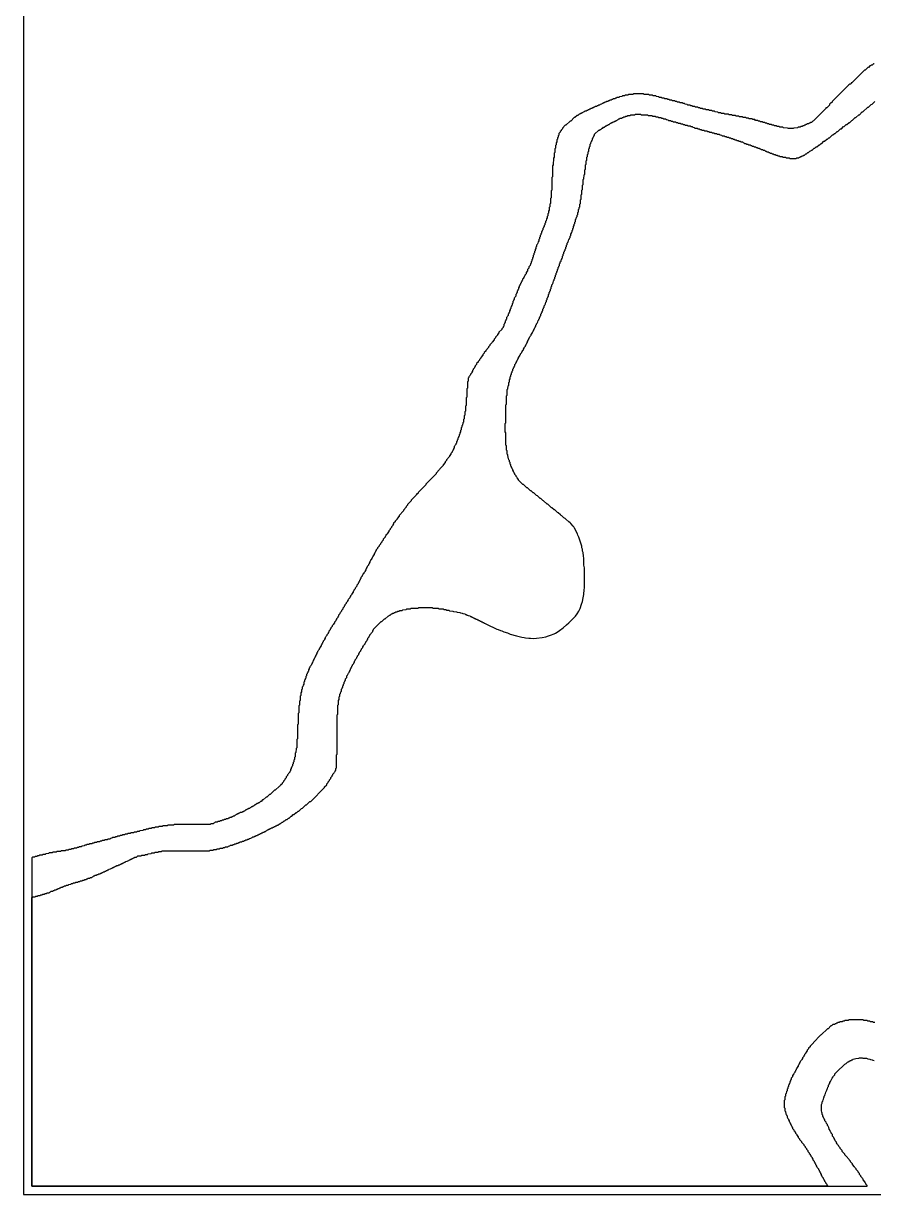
# Model space of a CAD drawing. Header units: millimetres. Extents: x 0 to 6416, y -3898 to 1268.
# Drawn here: x 3898 to 4507, y -2598 to -1758 of the extents above; entities that cross this region are included whole.
import ezdxf

# ---------------------------------------------------------------- set-up
doc = ezdxf.new("R2010")
doc.units = ezdxf.units.MM
for name, color, linetype in [('CUT_OUTER', 1, 'Continuous'), ('ENGRAVE_NEXT', 3, 'Continuous'), ('SHEET_EDGE', 7, 'Continuous')]:
    doc.layers.add(name, color=color, linetype=linetype)

msp = doc.modelspace()

# ---------------------------------------------------------------- linework, layer by layer
at = {"layer": 'CUT_OUTER'}
msp.add_lwpolyline([(4507.6, -1787.37), (4507.1, -1787.38), (4506.1, -1788.37), (4505.6, -1788.38), (4505.1, -1788.87), (4504.6, -1788.88), (4503.6, -1789.87), (4503.1, -1789.88), (4501.1, -1791.87), (4500.58, -1791.9), (4491.6, -1800.87), (4491.08, -1800.9), (4491.06, -1801.4), (4490.6, -1801.86), (4490.1, -1801.88), (4489.57, -1802.4), (4477.6, -1814.37), (4477.55, -1814.9), (4477.1, -1815.35), (4476.6, -1815.37), (4475.6, -1816.37), (4475.56, -1816.9), (4474.56, -1817.9), (4473.6, -1818.86), (4473.08, -1818.9), (4473.06, -1819.4), (4464.1, -1828.34), (4463.6, -1828.36), (4462.6, -1829.34), (4462.1, -1829.36), (4461.6, -1829.84), (4461.1, -1829.86), (4460.6, -1830.34), (4459.6, -1830.37), (4459.1, -1830.85), (4458.6, -1830.87), (4458.1, -1831.34), (4457.6, -1831.36), (4457.1, -1831.84), (4456.53, -1831.9), (4456.1, -1832.33), (4455.1, -1832.36), (4454.6, -1832.83), (4453.1, -1832.87), (4452.6, -1833.33), (4450.1, -1833.37), (4449.6, -1833.83), (4446.1, -1833.84), (4445.6, -1833.37), (4442.6, -1833.34), (4442.1, -1832.87), (4440.1, -1832.85), (4439.6, -1832.37), (4438.1, -1832.35), (4437.6, -1831.88), (4436.1, -1831.85), (4435.6, -1831.38), (4434.6, -1831.36), (4434.1, -1830.88), (4432.6, -1830.86), (4432.1, -1830.38), (4431.1, -1830.36), (4430.6, -1829.88), (4429.6, -1829.86), (4429.1, -1829.38), (4428.1, -1829.36), (4427.6, -1828.88), (4426.1, -1828.86), (4425.6, -1828.38), (4424.6, -1828.37), (4424.1, -1827.88), (4422.6, -1827.87), (4422.1, -1827.38), (4420.6, -1827.37), (4420.1, -1826.88), (4418.1, -1826.87), (4417.6, -1826.38), (4416.1, -1826.37), (4415.6, -1825.88), (4413.6, -1825.87), (4413.1, -1825.38), (4411.1, -1825.37), (4410.6, -1824.88), (4408.6, -1824.87), (4408.1, -1824.39), (4406.1, -1824.37), (4405.6, -1823.89), (4403.6, -1823.87), (4403.1, -1823.39), (4400.6, -1823.37), (4400.1, -1822.89), (4398.1, -1822.87), (4397.6, -1822.39), (4396.1, -1822.37), (4395.6, -1821.89), (4393.6, -1821.87), (4393.1, -1821.39), (4391.6, -1821.37), (4391.1, -1820.89), (4389.6, -1820.87), (4389.1, -1820.39), (4387.1, -1820.37), (4386.6, -1819.89), (4385.1, -1819.87), (4384.6, -1819.39), (4383.1, -1819.37), (4382.6, -1818.89), (4381.6, -1818.88), (4381.1, -1818.39), (4379.6, -1818.37), (4379.1, -1817.89), (4377.6, -1817.87), (4377.1, -1817.39), (4376.1, -1817.38), (4375.6, -1816.89), (4374.1, -1816.87), (4373.6, -1816.39), (4372.1, -1816.37), (4371.6, -1815.89), (4370.6, -1815.88), (4370.1, -1815.39), (4368.6, -1815.37), (4368.1, -1814.89), (4366.6, -1814.87), (4366.1, -1814.39), (4365.1, -1814.38), (4364.6, -1813.89), (4363.1, -1813.88), (4362.6, -1813.39), (4361.1, -1813.37), (4360.6, -1812.89), (4359.6, -1812.88), (4359.1, -1812.39), (4357.6, -1812.38), (4357.1, -1811.89), (4355.6, -1811.88), (4355.1, -1811.39), (4353.6, -1811.38), (4353.1, -1810.89), (4351.6, -1810.88), (4351.1, -1810.39), (4349.1, -1810.38), (4348.6, -1809.89), (4346.6, -1809.88), (4346.1, -1809.39), (4342.6, -1809.38), (4342.1, -1808.89), (4337.1, -1808.89), (4335.1, -1808.89), (4334.6, -1809.38), (4331.6, -1809.39), (4331.1, -1809.88), (4329.1, -1809.89), (4328.6, -1810.38), (4327.1, -1810.39), (4326.6, -1810.88), (4325.1, -1810.89), (4324.6, -1811.38), (4323.1, -1811.39), (4322.6, -1811.88), (4322.08, -1811.9), (4321.6, -1812.38), (4320.6, -1812.39), (4320.1, -1812.88), (4319.58, -1812.9), (4319.1, -1813.37), (4318.1, -1813.39), (4317.6, -1813.88), (4317.08, -1813.9), (4316.6, -1814.37), (4315.6, -1814.39), (4315.1, -1814.88), (4314.6, -1814.89), (4314.1, -1815.38), (4313.6, -1815.38), (4313.1, -1815.88), (4312.57, -1815.9), (4312.1, -1816.37), (4311.1, -1816.39), (4310.6, -1816.88), (4310.1, -1816.88), (4309.6, -1817.38), (4309.07, -1817.4), (4308.6, -1817.87), (4307.6, -1817.89), (4307.1, -1818.38), (4306.6, -1818.38), (4306.1, -1818.88), (4305.6, -1818.88), (4305.1, -1819.38), (4304.6, -1819.38), (4304.1, -1819.88), (4303.6, -1819.88), (4303.1, -1820.37), (4302.6, -1820.38), (4302.1, -1820.87), (4301.57, -1820.9), (4301.1, -1821.37), (4300.1, -1821.39), (4299.6, -1821.88), (4299.08, -1821.9), (4298.6, -1822.38), (4298.1, -1822.39), (4297.6, -1822.88), (4297.1, -1822.89), (4296.6, -1823.38), (4296.1, -1823.39), (4295.1, -1824.38), (4294.58, -1824.4), (4293.1, -1825.87), (4292.58, -1825.9), (4290.1, -1828.37), (4289.58, -1828.4), (4286.6, -1831.37), (4286.08, -1831.4), (4284.1, -1833.38), (4284.08, -1833.9), (4283.09, -1834.9), (4283.08, -1835.4), (4282.59, -1835.9), (4282.57, -1836.4), (4281.59, -1837.4), (4281.58, -1838.4), (4281.09, -1838.9), (4281.07, -1839.9), (4280.59, -1840.4), (4280.57, -1841.4), (4280.09, -1841.9), (4280.07, -1843.4), (4279.59, -1843.9), (4279.57, -1845.4), (4279.09, -1845.9), (4279.07, -1847.9), (4278.58, -1848.4), (4278.57, -1850.9), (4278.08, -1851.4), (4278.06, -1854.4), (4277.58, -1854.9), (4277.56, -1859.9), (4277.08, -1860.4), (4277.06, -1868.4), (4276.58, -1868.9), (4276.55, -1877.9), (4276.08, -1878.4), (4276.05, -1883.4), (4275.58, -1883.9), (4275.55, -1887.4), (4275.08, -1887.9), (4275.05, -1889.9), (4274.58, -1890.4), (4274.55, -1892.4), (4274.08, -1892.9), (4274.05, -1894.4), (4273.58, -1894.9), (4273.55, -1896.4), (4273.07, -1896.9), (4273.05, -1897.9), (4272.58, -1898.4), (4272.55, -1899.9), (4272.07, -1900.4), (4272.05, -1901.4), (4271.57, -1901.9), (4271.55, -1902.9), (4271.1, -1903.35), (4271.06, -1903.9), (4270.57, -1904.4), (4270.56, -1904.9), (4270.08, -1905.4), (4270.06, -1906.4), (4269.6, -1906.85), (4269.56, -1907.4), (4269.08, -1907.9), (4269.06, -1908.9), (4268.6, -1909.36), (4268.56, -1909.9), (4268.08, -1910.4), (4268.06, -1911.4), (4267.58, -1911.9), (4267.56, -1912.9), (4267.08, -1913.4), (4267.06, -1914.4), (4266.58, -1914.9), (4266.56, -1915.9), (4266.1, -1916.36), (4266.06, -1916.9), (4265.58, -1917.4), (4265.56, -1918.4), (4265.08, -1918.9), (4265.06, -1919.9), (4264.58, -1920.4), (4264.56, -1921.4), (4264.08, -1921.9), (4264.06, -1922.9), (4263.58, -1923.4), (4263.56, -1924.4), (4263.08, -1924.9), (4263.06, -1925.9), (4262.58, -1926.4), (4262.56, -1927.4), (4262.08, -1927.9), (4262.06, -1928.9), (4261.58, -1929.4), (4261.56, -1930.4), (4261.08, -1930.9), (4261.05, -1931.9), (4260.08, -1932.9), (4260.06, -1933.9), (4259.08, -1934.9), (4259.06, -1935.9), (4258.08, -1936.9), (4258.06, -1937.9), (4257.08, -1938.9), (4257.07, -1939.4), (4256.58, -1939.9), (4256.57, -1940.4), (4256.08, -1940.9), (4256.07, -1941.4), (4255.58, -1941.9), (4255.57, -1942.4), (4255.08, -1942.9), (4255.07, -1943.4), (4254.58, -1943.9), (4254.57, -1944.4), (4254.08, -1944.9), (4254.07, -1945.4), (4253.58, -1945.9), (4253.57, -1946.4), (4253.08, -1946.9), (4253.07, -1947.4), (4252.58, -1947.9), (4252.57, -1948.9), (4252.1, -1949.37), (4252.07, -1949.9), (4251.58, -1950.4), (4251.57, -1951.4), (4251.1, -1951.87), (4251.07, -1952.4), (4250.58, -1952.9), (4250.57, -1953.9), (4250.1, -1954.37), (4250.07, -1954.9), (4249.58, -1955.4), (4249.57, -1956.4), (4249.1, -1956.87), (4249.07, -1957.4), (4248.58, -1957.9), (4248.57, -1958.9), (4248.08, -1959.4), (4248.07, -1960.4), (4247.6, -1960.87), (4247.57, -1961.4), (4247.08, -1961.9), (4247.07, -1962.9), (4246.6, -1963.37), (4246.57, -1963.9), (4246.08, -1964.4), (4246.07, -1965.4), (4245.6, -1965.87), (4245.57, -1966.4), (4245.08, -1966.9), (4245.07, -1967.9), (4244.6, -1968.37), (4244.57, -1968.9), (4244.08, -1969.4), (4244.07, -1970.4), (4243.6, -1970.87), (4243.57, -1971.4), (4243.08, -1971.9), (4243.07, -1972.9), (4242.6, -1973.36), (4242.57, -1973.9), (4242.08, -1974.4), (4242.06, -1975.4), (4241.58, -1975.9), (4241.56, -1976.4), (4240.58, -1977.4), (4240.56, -1977.9), (4238.6, -1979.87), (4238.57, -1980.4), (4237.58, -1981.4), (4237.57, -1981.9), (4236.08, -1983.4), (4236.07, -1983.9), (4235.08, -1984.9), (4235.07, -1985.4), (4233.6, -1986.87), (4233.57, -1987.4), (4232.08, -1988.9), (4232.07, -1989.4), (4231.08, -1990.4), (4231.07, -1990.9), (4229.08, -1992.9), (4229.07, -1993.4), (4228.08, -1994.4), (4228.07, -1994.9), (4227.08, -1995.9), (4227.07, -1996.4), (4225.58, -1997.9), (4225.57, -1998.4), (4224.6, -1999.37), (4224.57, -1999.9), (4223.58, -2000.9), (4223.57, -2001.4), (4222.58, -2002.4), (4222.57, -2002.9), (4221.58, -2003.9), (4221.57, -2004.4), (4221.08, -2004.9), (4221.07, -2005.4), (4220.08, -2006.4), (4220.07, -2006.9), (4219.58, -2007.4), (4219.57, -2007.9), (4219.08, -2008.4), (4219.07, -2008.9), (4218.08, -2009.9), (4218.07, -2010.4), (4217.58, -2010.9), (4217.57, -2011.4), (4217.08, -2011.9), (4217.08, -2012.4), (4216.59, -2012.9), (4216.57, -2014.9), (4216.09, -2015.4), (4216.06, -2019.9), (4215.58, -2020.4), (4215.56, -2026.4), (4215.08, -2026.9), (4215.05, -2032.4), (4214.58, -2032.9), (4214.55, -2036.4), (4214.08, -2036.9), (4214.05, -2039.4), (4213.57, -2039.9), (4213.55, -2041.9), (4213.07, -2042.4), (4213.04, -2044.4), (4212.57, -2044.9), (4212.54, -2046.4), (4212.07, -2046.9), (4212.05, -2047.9), (4211.57, -2048.4), (4211.54, -2049.9), (4211.07, -2050.4), (4211.04, -2051.4), (4210.57, -2051.9), (4210.54, -2052.9), (4210.07, -2053.4), (4210.04, -2054.4), (4209.6, -2054.84), (4209.55, -2055.4), (4209.07, -2055.9), (4209.04, -2056.9), (4208.6, -2057.34), (4208.55, -2057.9), (4208.07, -2058.4), (4208.04, -2059.4), (4207.6, -2059.84), (4207.54, -2060.4), (4207.07, -2060.9), (4207.05, -2061.4), (4206.57, -2061.9), (4206.54, -2062.9), (4206.1, -2063.33), (4206.04, -2063.9), (4205.56, -2064.4), (4205.54, -2064.9), (4205.06, -2065.4), (4205.03, -2065.9), (4204.1, -2066.85), (4204.04, -2067.4), (4203.06, -2068.4), (4203.04, -2068.9), (4202.07, -2069.9), (4202.04, -2070.4), (4201.07, -2071.4), (4201.04, -2071.9), (4200.06, -2072.9), (4200.04, -2073.4), (4198.57, -2074.9), (4198.54, -2075.4), (4196.1, -2077.86), (4196.04, -2078.4), (4193.6, -2080.86), (4193.54, -2081.4), (4186.1, -2088.86), (4186.05, -2089.4), (4180.6, -2094.86), (4180.54, -2095.4), (4180.1, -2095.84), (4179.6, -2095.87), (4179.1, -2096.37), (4179.05, -2096.9), (4175.6, -2100.37), (4175.56, -2100.9), (4173.1, -2103.37), (4173.06, -2103.9), (4172.08, -2104.9), (4172.06, -2105.4), (4170.1, -2107.37), (4170.06, -2107.9), (4168.58, -2109.4), (4168.56, -2109.9), (4167.08, -2111.4), (4167.06, -2111.9), (4165.58, -2113.4), (4165.56, -2113.9), (4164.08, -2115.4), (4164.06, -2115.9), (4163.08, -2116.9), (4163.07, -2117.4), (4162.58, -2117.9), (4162.56, -2118.4), (4161.6, -2119.37), (4161.56, -2119.9), (4160.58, -2120.9), (4160.56, -2121.4), (4159.58, -2122.4), (4159.56, -2122.9), (4158.58, -2123.9), (4158.56, -2124.4), (4157.58, -2125.4), (4157.57, -2125.9), (4157.08, -2126.4), (4157.06, -2126.9), (4155.58, -2128.4), (4155.56, -2128.9), (4154.58, -2129.9), (4154.57, -2130.4), (4153.58, -2131.4), (4153.57, -2131.9), (4152.58, -2132.9), (4152.57, -2133.4), (4151.58, -2134.4), (4151.57, -2134.9), (4150.58, -2135.9), (4150.57, -2136.4), (4150.08, -2136.9), (4150.07, -2137.4), (4149.58, -2137.9), (4149.57, -2138.4), (4149.08, -2138.9), (4149.07, -2139.4), (4148.08, -2140.4), (4148.07, -2140.9), (4147.58, -2141.4), (4147.57, -2141.9), (4147.08, -2142.4), (4147.07, -2142.9), (4146.58, -2143.4), (4146.57, -2143.9), (4146.08, -2144.4), (4146.07, -2144.9), (4145.58, -2145.4), (4145.57, -2145.9), (4145.08, -2146.4), (4145.06, -2146.9), (4144.08, -2147.9), (4144.07, -2148.4), (4143.58, -2148.9), (4143.57, -2149.4), (4143.08, -2149.9), (4143.07, -2150.4), (4142.58, -2150.9), (4142.56, -2151.4), (4141.58, -2152.4), (4141.57, -2152.9), (4141.08, -2153.4), (4141.07, -2153.9), (4140.58, -2154.4), (4140.56, -2154.9), (4139.58, -2155.9), (4139.57, -2156.4), (4139.08, -2156.9), (4139.07, -2157.4), (4138.58, -2157.9), (4138.57, -2158.4), (4138.08, -2158.9), (4138.07, -2159.4), (4137.58, -2159.9), (4137.56, -2160.4), (4136.58, -2161.4), (4136.57, -2161.9), (4136.08, -2162.4), (4136.07, -2162.9), (4135.58, -2163.4), (4135.56, -2163.9), (4134.58, -2164.9), (4134.57, -2165.4), (4134.08, -2165.9), (4134.06, -2166.4), (4133.08, -2167.4), (4133.06, -2167.9), (4132.08, -2168.9), (4132.07, -2169.4), (4131.58, -2169.9), (4131.56, -2170.4), (4130.58, -2171.4), (4130.56, -2171.9), (4130.08, -2172.4), (4130.06, -2172.9), (4129.08, -2173.9), (4129.06, -2174.4), (4128.08, -2175.4), (4128.06, -2175.9), (4127.58, -2176.4), (4127.56, -2176.9), (4126.6, -2177.87), (4126.56, -2178.4), (4125.58, -2179.4), (4125.56, -2179.9), (4125.08, -2180.4), (4125.06, -2180.9), (4124.58, -2181.4), (4124.56, -2181.9), (4123.58, -2182.9), (4123.56, -2183.4), (4123.07, -2183.9), (4123.06, -2184.4), (4122.08, -2185.4), (4122.06, -2185.9), (4121.57, -2186.4), (4121.56, -2186.9), (4120.6, -2187.86), (4120.56, -2188.4), (4119.58, -2189.4), (4119.56, -2189.9), (4119.07, -2190.4), (4119.06, -2190.9), (4118.08, -2191.9), (4118.06, -2192.4), (4117.57, -2192.9), (4117.55, -2193.4), (4116.6, -2194.36), (4116.56, -2194.9), (4116.07, -2195.4), (4116.05, -2195.9), (4115.08, -2196.9), (4115.06, -2197.4), (4114.57, -2197.9), (4114.56, -2198.4), (4114.07, -2198.9), (4114.06, -2199.4), (4113.57, -2199.9), (4113.55, -2200.4), (4112.57, -2201.4), (4112.56, -2201.9), (4112.07, -2202.4), (4112.06, -2202.9), (4111.57, -2203.4), (4111.55, -2203.9), (4111.07, -2204.4), (4111.05, -2204.9), (4110.07, -2205.9), (4110.06, -2206.4), (4109.57, -2206.9), (4109.56, -2207.4), (4109.07, -2207.9), (4109.06, -2208.4), (4108.57, -2208.9), (4108.55, -2209.4), (4108.07, -2209.9), (4108.05, -2210.4), (4107.57, -2210.9), (4107.55, -2211.4), (4107.07, -2211.9), (4107.05, -2212.4), (4106.57, -2212.9), (4106.55, -2213.4), (4106.07, -2213.9), (4106.05, -2214.4), (4105.57, -2214.9), (4105.55, -2215.4), (4105.07, -2215.9), (4105.05, -2216.4), (4104.57, -2216.9), (4104.55, -2217.4), (4104.07, -2217.9), (4104.06, -2218.4), (4103.57, -2218.9), (4103.56, -2219.4), (4103.07, -2219.9), (4103.06, -2220.4), (4102.57, -2220.9), (4102.56, -2221.4), (4102.08, -2221.9), (4102.05, -2222.9), (4101.6, -2223.35), (4101.56, -2223.9), (4101.07, -2224.4), (4101.06, -2224.9), (4100.58, -2225.4), (4100.55, -2226.4), (4100.08, -2226.9), (4100.05, -2227.9), (4099.6, -2228.35), (4099.56, -2228.9), (4099.08, -2229.4), (4099.06, -2230.4), (4098.58, -2230.9), (4098.55, -2232.4), (4098.08, -2232.9), (4098.06, -2233.9), (4097.58, -2234.4), (4097.55, -2235.9), (4097.08, -2236.4), (4097.05, -2237.9), (4096.58, -2238.4), (4096.55, -2240.4), (4096.08, -2240.9), (4096.05, -2243.9), (4095.58, -2244.4), (4095.55, -2247.4), (4095.08, -2247.9), (4095.05, -2252.9), (4094.58, -2253.4), (4094.55, -2260.9), (4094.08, -2261.4), (4094.04, -2271.4), (4093.57, -2271.9), (4093.54, -2277.9), (4093.07, -2278.4), (4093.04, -2281.4), (4092.57, -2281.9), (4092.54, -2284.4), (4092.07, -2284.9), (4092.04, -2286.4), (4091.57, -2286.9), (4091.54, -2287.9), (4091.07, -2288.4), (4091.04, -2289.4), (4090.57, -2289.9), (4090.54, -2290.9), (4090.1, -2291.33), (4090.04, -2291.9), (4089.57, -2292.4), (4089.54, -2292.9), (4089.07, -2293.4), (4089.04, -2294.4), (4088.56, -2294.9), (4088.54, -2295.4), (4087.57, -2296.4), (4087.54, -2296.9), (4087.06, -2297.4), (4087.04, -2297.9), (4086.1, -2298.85), (4086.04, -2299.4), (4085.07, -2300.4), (4085.04, -2300.9), (4084.07, -2301.9), (4084.04, -2302.4), (4083.06, -2303.4), (4083.02, -2303.9), (4082.6, -2304.32), (4082.1, -2304.36), (4082.03, -2304.9), (4081.6, -2305.33), (4081.1, -2305.36), (4078.1, -2308.35), (4077.57, -2308.4), (4074.6, -2311.35), (4074.1, -2311.37), (4072.1, -2313.36), (4071.57, -2313.4), (4069.6, -2315.36), (4069.1, -2315.37), (4068.1, -2316.36), (4067.6, -2316.38), (4066.6, -2317.36), (4066.1, -2317.37), (4065.6, -2317.86), (4065.1, -2317.88), (4064.1, -2318.86), (4063.57, -2318.9), (4062.6, -2319.86), (4062.1, -2319.88), (4061.6, -2320.36), (4061.1, -2320.38), (4060.6, -2320.86), (4060.1, -2320.88), (4059.6, -2321.36), (4059.1, -2321.38), (4058.6, -2321.87), (4058.1, -2321.88), (4057.6, -2322.37), (4057.1, -2322.38), (4056.1, -2323.36), (4055.6, -2323.38), (4055.1, -2323.86), (4054.6, -2323.88), (4054.1, -2324.36), (4053.1, -2324.38), (4052.6, -2324.87), (4052.1, -2324.88), (4051.6, -2325.37), (4051.1, -2325.38), (4050.6, -2325.87), (4050.1, -2325.88), (4049.6, -2326.37), (4049.1, -2326.38), (4048.6, -2326.87), (4048.1, -2326.88), (4047.6, -2327.36), (4047.06, -2327.4), (4046.6, -2327.86), (4045.6, -2327.88), (4045.1, -2328.37), (4044.56, -2328.4), (4044.1, -2328.86), (4043.1, -2328.88), (4042.6, -2329.36), (4041.6, -2329.38), (4041.1, -2329.86), (4040.1, -2329.88), (4039.6, -2330.36), (4038.6, -2330.38), (4038.1, -2330.86), (4037.1, -2330.88), (4036.6, -2331.36), (4035.1, -2331.38), (4034.6, -2331.87), (4034.06, -2331.9), (4033.6, -2332.36), (4032.1, -2332.38), (4031.6, -2332.86), (4031.1, -2332.87), (4005.6, -2332.89), (4005.1, -2333.37), (4001.1, -2333.39), (4000.6, -2333.87), (3997.6, -2333.89), (3997.1, -2334.37), (3994.6, -2334.39), (3994.1, -2334.87), (3992.1, -2334.89), (3991.6, -2335.37), (3989.6, -2335.39), (3989.1, -2335.87), (3987.6, -2335.89), (3987.1, -2336.37), (3985.6, -2336.39), (3985.1, -2336.87), (3983.6, -2336.89), (3983.1, -2337.37), (3981.1, -2337.39), (3980.6, -2337.87), (3979.1, -2337.89), (3978.6, -2338.37), (3977.1, -2338.39), (3976.6, -2338.87), (3974.6, -2338.89), (3974.1, -2339.37), (3972.6, -2339.39), (3972.1, -2339.87), (3970.6, -2339.89), (3970.1, -2340.37), (3968.6, -2340.39), (3968.1, -2340.87), (3967.1, -2340.89), (3966.6, -2341.37), (3965.1, -2341.39), (3964.6, -2341.87), (3963.6, -2341.88), (3963.1, -2342.37), (3961.6, -2342.39), (3961.1, -2342.87), (3960.1, -2342.88), (3959.6, -2343.37), (3958.1, -2343.38), (3957.6, -2343.87), (3956.1, -2343.88), (3955.6, -2344.37), (3954.1, -2344.38), (3953.6, -2344.87), (3952.6, -2344.88), (3952.1, -2345.37), (3950.6, -2345.38), (3950.1, -2345.87), (3948.6, -2345.88), (3948.1, -2346.37), (3947.1, -2346.38), (3946.6, -2346.87), (3945.1, -2346.88), (3944.6, -2347.37), (3943.1, -2347.38), (3942.6, -2347.87), (3941.6, -2347.88), (3941.1, -2348.36), (3939.6, -2348.38), (3939.1, -2348.86), (3937.6, -2348.88), (3937.1, -2349.36), (3936.1, -2349.38), (3935.6, -2349.86), (3934.1, -2349.88), (3933.6, -2350.36), (3932.1, -2350.38), (3931.6, -2350.86), (3930.1, -2350.88), (3929.6, -2351.36), (3928.1, -2351.38), (3927.6, -2351.86), (3924.6, -2351.88), (3924.1, -2352.36), (3921.6, -2352.38), (3921.1, -2352.86), (3918.6, -2352.88), (3918.1, -2353.36), (3916.1, -2353.38), (3915.6, -2353.86), (3913.6, -2353.88), (3913.1, -2354.36), (3911.6, -2354.38), (3911.1, -2354.86), (3909.1, -2354.88), (3908.6, -2355.36), (3907.6, -2355.38), (3907.1, -2355.86), (3906.1, -2355.88), (3905.6, -2356.36), (3904.1, -2356.38), (3903.6, -2356.86), (3903.6, -2592.4), (3903.6, -2592.4), (4502.64, -2592.4), (4502.62, -2591.9), (4501.64, -2590.9), (4501.63, -2590.4), (4501.14, -2589.9), (4501.12, -2589.4), (4499.65, -2587.9), (4499.63, -2587.4), (4499.15, -2586.9), (4499.13, -2586.4), (4498.15, -2585.4), (4498.13, -2584.9), (4497.15, -2583.9), (4497.13, -2583.4), (4496.16, -2582.4), (4496.1, -2581.85), (4494.66, -2580.4), (4494.64, -2579.9), (4493.66, -2578.9), (4493.64, -2578.4), (4492.17, -2576.9), (4492.14, -2576.4), (4490.67, -2574.9), (4490.6, -2574.34), (4488.68, -2572.4), (4488.6, -2571.83), (4486.69, -2569.9), (4486.6, -2569.33), (4484.71, -2567.4), (4484.66, -2566.9), (4483.22, -2565.4), (4483.17, -2564.9), (4482.22, -2563.9), (4482.1, -2563.3), (4481.23, -2562.4), (4481.18, -2561.9), (4480.72, -2561.4), (4480.67, -2560.9), (4479.74, -2559.9), (4479.69, -2559.4), (4479.24, -2558.9), (4479.18, -2558.4), (4478.74, -2557.9), (4478.68, -2557.4), (4477.77, -2556.4), (4477.68, -2555.4), (4476.77, -2554.4), (4476.71, -2553.9), (4476.28, -2553.4), (4476.19, -2552.4), (4475.3, -2551.4), (4475.2, -2550.4), (4474.77, -2549.9), (4474.71, -2549.4), (4474.28, -2548.9), (4474.21, -2548.4), (4474.1, -2548.22), (4473.35, -2547.4), (4473.22, -2546.4), (4472.36, -2545.4), (4472.26, -2544.9), (4471.86, -2544.4), (4471.77, -2543.9), (4471.38, -2543.4), (4471.28, -2542.9), (4470.92, -2542.4), (4470.77, -2541.4), (4470.44, -2540.9), (4470.29, -2539.9), (4469.99, -2539.4), (4469.85, -2538.4), (4469.89, -2533.9), (4470.01, -2533.4), (4470.3, -2532.9), (4470.46, -2531.9), (4470.78, -2531.4), (4470.94, -2530.4), (4471.28, -2529.9), (4471.44, -2528.9), (4471.79, -2528.4), (4471.89, -2527.9), (4472.26, -2527.4), (4472.41, -2526.4), (4472.77, -2525.9), (4472.93, -2524.9), (4473.29, -2524.4), (4473.4, -2523.9), (4473.78, -2523.4), (4473.88, -2522.9), (4474.26, -2522.4), (4474.42, -2521.4), (4474.77, -2520.9), (4474.95, -2519.9), (4475.31, -2519.4), (4475.43, -2518.9), (4475.8, -2518.4), (4475.93, -2517.9), (4476.31, -2517.4), (4476.44, -2516.9), (4476.81, -2516.4), (4476.95, -2515.9), (4477.33, -2515.4), (4477.48, -2514.9), (4478.32, -2513.9), (4478.48, -2513.4), (4479.33, -2512.4), (4479.51, -2511.9), (4481.42, -2509.9), (4486.1, -2505.28), (4486.6, -2504.84), (4487.1, -2504.65), (4487.44, -2504.4), (4488.6, -2503.37), (4489.1, -2503.17), (4490.1, -2502.42), (4490.6, -2502.23), (4491.1, -2502.15), (4491.6, -2501.83), (4492.1, -2501.67), (4492.6, -2501.38), (4493.6, -2501.15), (4494.6, -2500.75), (4496.6, -2500.62), (4497.1, -2500.38), (4498.1, -2500.23), (4499.1, -2500.36), (4499.6, -2500.6), (4502.1, -2500.67), (4502.6, -2500.77), (4503.1, -2501.07), (4504.6, -2501.23), (4505.1, -2501.56), (4506.1, -2501.69), (4506.6, -2502.05), (4507.6, -2502.16)], dxfattribs=at)
at = {"layer": 'ENGRAVE_NEXT'}
msp.add_lwpolyline([(4508.1, -2474.96), (4507.1, -2474.93), (4506.6, -2474.46), (4505.1, -2474.43), (4504.6, -2473.96), (4503.1, -2473.93), (4502.6, -2473.47), (4500.1, -2473.43), (4499.6, -2472.97), (4495.6, -2472.94), (4489.6, -2472.97), (4489.1, -2473.43), (4486.6, -2473.48), (4486.1, -2473.94), (4485.1, -2473.97), (4484.6, -2474.44), (4483.1, -2474.48), (4482.6, -2474.94), (4481.6, -2474.98), (4481.18, -2475.4), (4480.6, -2475.47), (4480.1, -2475.94), (4479.6, -2475.97), (4479.1, -2476.44), (4478.1, -2476.49), (4477.1, -2477.44), (4476.6, -2477.48), (4474.6, -2479.44), (4474.1, -2479.47), (4469.64, -2483.9), (4469.1, -2483.96), (4466.66, -2486.4), (4466.6, -2486.94), (4461.66, -2491.9), (4461.63, -2492.4), (4460.66, -2493.4), (4460.63, -2493.9), (4459.65, -2494.9), (4459.63, -2495.4), (4458.65, -2496.4), (4458.63, -2496.9), (4457.65, -2497.9), (4457.63, -2498.4), (4457.15, -2498.9), (4457.13, -2499.4), (4456.15, -2500.4), (4456.13, -2500.9), (4455.65, -2501.4), (4455.63, -2501.9), (4454.65, -2502.9), (4454.63, -2503.4), (4454.15, -2503.9), (4454.13, -2504.4), (4453.65, -2504.9), (4453.63, -2505.4), (4453.15, -2505.9), (4453.13, -2506.4), (4452.15, -2507.4), (4452.13, -2507.9), (4451.65, -2508.4), (4451.63, -2508.9), (4451.15, -2509.4), (4451.13, -2509.9), (4450.65, -2510.4), (4450.63, -2510.9), (4450.15, -2511.4), (4450.13, -2511.9), (4449.16, -2512.9), (4449.13, -2513.9), (4448.16, -2514.9), (4448.13, -2515.9), (4447.65, -2516.4), (4447.6, -2516.96), (4447.16, -2517.4), (4447.13, -2518.4), (4446.65, -2518.9), (4446.6, -2519.46), (4446.16, -2519.9), (4446.13, -2520.9), (4445.66, -2521.4), (4445.63, -2522.4), (4445.16, -2522.9), (4445.13, -2523.9), (4444.66, -2524.4), (4444.63, -2525.9), (4444.16, -2526.4), (4444.13, -2527.9), (4443.67, -2528.4), (4443.63, -2530.4), (4443.17, -2530.9), (4443.17, -2535.9), (4443.63, -2536.4), (4443.67, -2538.4), (4444.13, -2538.9), (4444.17, -2540.4), (4444.6, -2540.83), (4444.66, -2541.4), (4445.13, -2541.9), (4445.16, -2542.9), (4445.6, -2543.34), (4445.66, -2543.9), (4446.13, -2544.4), (4446.15, -2544.9), (4446.63, -2545.4), (4446.65, -2545.9), (4447.13, -2546.4), (4447.15, -2546.9), (4447.63, -2547.4), (4447.65, -2547.9), (4448.13, -2548.4), (4448.15, -2548.9), (4448.63, -2549.4), (4448.65, -2549.9), (4449.13, -2550.4), (4449.15, -2550.9), (4450.13, -2551.9), (4450.14, -2552.4), (4450.63, -2552.9), (4450.64, -2553.4), (4451.13, -2553.9), (4451.15, -2554.4), (4452.1, -2555.36), (4452.14, -2555.9), (4453.13, -2556.9), (4453.14, -2557.4), (4454.12, -2558.4), (4454.14, -2558.9), (4455.6, -2560.37), (4455.64, -2560.9), (4457.12, -2562.4), (4457.14, -2562.9), (4458.12, -2563.9), (4458.14, -2564.4), (4459.12, -2565.4), (4459.14, -2565.9), (4460.12, -2566.9), (4460.13, -2567.4), (4461.12, -2568.4), (4461.13, -2568.9), (4461.62, -2569.4), (4461.63, -2569.9), (4462.12, -2570.4), (4462.14, -2570.9), (4463.1, -2571.87), (4463.13, -2572.4), (4463.62, -2572.9), (4463.64, -2573.4), (4464.62, -2574.4), (4464.63, -2574.9), (4465.12, -2575.4), (4465.13, -2575.9), (4465.62, -2576.4), (4465.63, -2576.9), (4466.12, -2577.4), (4466.13, -2577.9), (4466.62, -2578.4), (4466.64, -2578.9), (4467.62, -2579.9), (4467.63, -2580.4), (4468.12, -2580.9), (4468.13, -2581.4), (4468.62, -2581.9), (4468.63, -2582.4), (4469.12, -2582.9), (4469.13, -2583.4), (4469.62, -2583.9), (4469.63, -2584.4), (4470.12, -2584.9), (4470.14, -2585.4), (4471.12, -2586.4), (4471.13, -2586.9), (4471.62, -2587.4), (4471.63, -2587.9), (4472.12, -2588.4), (4472.13, -2588.9), (4472.62, -2589.4), (4472.63, -2589.9), (4473.62, -2590.9), (4473.63, -2591.4), (4474.12, -2591.9), (4474.12, -2592.4), (4473.71, -2592.4), (4473.6, -2592.29), (4473.41, -2592.4), (3903.6, -2592.4), (3903.6, -2385.37), (3904.1, -2385.36), (3904.6, -2384.88), (3906.1, -2384.86), (3906.6, -2384.38), (3907.6, -2384.36), (3908.1, -2383.88), (3909.6, -2383.85), (3910.1, -2383.37), (3911.1, -2383.35), (3911.6, -2382.88), (3912.6, -2382.85), (3913.1, -2382.38), (3914.1, -2382.35), (3914.6, -2381.88), (3916.1, -2381.85), (3916.55, -2381.4), (3917.1, -2381.36), (3917.6, -2380.87), (3918.6, -2380.85), (3919.05, -2380.4), (3919.6, -2380.36), (3920.1, -2379.88), (3921.1, -2379.85), (3921.55, -2379.4), (3922.1, -2379.36), (3922.6, -2378.87), (3923.1, -2378.86), (3923.6, -2378.37), (3924.1, -2378.36), (3924.6, -2377.88), (3925.6, -2377.86), (3926.06, -2377.4), (3926.6, -2377.36), (3927.1, -2376.88), (3928.1, -2376.86), (3928.6, -2376.38), (3929.6, -2376.36), (3930.1, -2375.88), (3931.6, -2375.86), (3932.1, -2375.38), (3933.1, -2375.36), (3933.6, -2374.88), (3934.6, -2374.86), (3935.1, -2374.38), (3936.6, -2374.36), (3937.1, -2373.88), (3938.1, -2373.86), (3938.6, -2373.38), (3939.6, -2373.36), (3940.1, -2372.88), (3941.1, -2372.86), (3941.6, -2372.38), (3942.6, -2372.36), (3943.06, -2371.9), (3943.6, -2371.86), (3944.1, -2371.38), (3945.1, -2371.36), (3945.6, -2370.88), (3946.6, -2370.86), (3947.06, -2370.4), (3947.6, -2370.36), (3948.1, -2369.88), (3948.6, -2369.86), (3949.1, -2369.38), (3950.1, -2369.36), (3950.56, -2368.9), (3951.1, -2368.86), (3951.6, -2368.38), (3952.6, -2368.36), (3953.06, -2367.9), (3953.6, -2367.86), (3954.1, -2367.38), (3954.6, -2367.36), (3955.1, -2366.88), (3955.6, -2366.86), (3956.1, -2366.38), (3956.6, -2366.36), (3957.1, -2365.88), (3957.6, -2365.87), (3958.1, -2365.38), (3958.6, -2365.37), (3959.1, -2364.88), (3960.1, -2364.86), (3960.56, -2364.4), (3961.1, -2364.36), (3961.6, -2363.88), (3962.1, -2363.87), (3962.6, -2363.38), (3963.1, -2363.37), (3963.6, -2362.88), (3964.1, -2362.87), (3964.6, -2362.38), (3965.6, -2362.36), (3966.06, -2361.9), (3966.6, -2361.87), (3967.1, -2361.38), (3967.6, -2361.37), (3968.1, -2360.88), (3968.6, -2360.87), (3969.1, -2360.38), (3969.6, -2360.37), (3970.1, -2359.88), (3970.6, -2359.87), (3971.1, -2359.38), (3972.1, -2359.37), (3972.57, -2358.9), (3973.1, -2358.87), (3973.6, -2358.38), (3974.1, -2358.37), (3974.6, -2357.88), (3975.1, -2357.87), (3975.6, -2357.38), (3976.1, -2357.37), (3976.6, -2356.88), (3977.1, -2356.87), (3977.6, -2356.38), (3978.6, -2356.37), (3979.6, -2355.39), (3982.1, -2355.37), (3982.6, -2354.89), (3984.6, -2354.87), (3985.1, -2354.38), (3986.6, -2354.37), (3987.1, -2353.89), (3989.1, -2353.87), (3989.6, -2353.38), (3991.6, -2353.37), (3992.1, -2352.89), (3994.1, -2352.87), (3994.6, -2352.39), (3996.6, -2352.37), (3997.1, -2351.89), (4031.1, -2351.86), (4031.6, -2351.38), (4033.6, -2351.36), (4034.1, -2350.88), (4036.1, -2350.86), (4036.6, -2350.38), (4038.1, -2350.36), (4038.6, -2349.88), (4040.6, -2349.86), (4041.1, -2349.38), (4042.1, -2349.36), (4042.6, -2348.88), (4044.1, -2348.86), (4044.6, -2348.38), (4045.6, -2348.36), (4046.1, -2347.88), (4047.6, -2347.86), (4048.06, -2347.4), (4048.6, -2347.37), (4049.1, -2346.88), (4050.1, -2346.86), (4050.6, -2346.38), (4051.6, -2346.36), (4052.06, -2345.9), (4052.6, -2345.87), (4053.1, -2345.38), (4054.1, -2345.37), (4054.6, -2344.88), (4055.6, -2344.86), (4056.06, -2344.4), (4056.6, -2344.37), (4057.1, -2343.88), (4058.1, -2343.86), (4058.56, -2343.4), (4059.1, -2343.37), (4059.6, -2342.88), (4060.6, -2342.86), (4061.06, -2342.4), (4061.6, -2342.37), (4062.1, -2341.88), (4063.1, -2341.86), (4063.6, -2341.38), (4064.1, -2341.36), (4064.6, -2340.88), (4065.1, -2340.87), (4065.6, -2340.38), (4066.1, -2340.37), (4066.6, -2339.88), (4067.1, -2339.87), (4067.6, -2339.38), (4068.1, -2339.37), (4068.6, -2338.88), (4069.1, -2338.87), (4069.6, -2338.38), (4070.1, -2338.37), (4070.6, -2337.88), (4071.1, -2337.87), (4071.6, -2337.38), (4072.1, -2337.37), (4072.6, -2336.88), (4073.1, -2336.87), (4073.6, -2336.38), (4074.1, -2336.37), (4074.6, -2335.88), (4075.1, -2335.86), (4075.6, -2335.38), (4076.1, -2335.36), (4076.6, -2334.88), (4077.1, -2334.86), (4077.6, -2334.38), (4078.1, -2334.36), (4078.6, -2333.88), (4079.1, -2333.86), (4079.6, -2333.38), (4080.1, -2333.36), (4081.1, -2332.38), (4081.6, -2332.36), (4082.1, -2331.88), (4082.6, -2331.86), (4083.1, -2331.37), (4083.6, -2331.36), (4084.57, -2330.4), (4085.1, -2330.36), (4086.1, -2329.38), (4086.6, -2329.36), (4087.6, -2328.38), (4088.1, -2328.36), (4089.6, -2326.88), (4090.1, -2326.86), (4091.1, -2325.87), (4091.6, -2325.86), (4093.1, -2324.38), (4093.6, -2324.36), (4094.6, -2323.37), (4095.1, -2323.35), (4097.07, -2321.4), (4097.6, -2321.35), (4100.07, -2318.9), (4100.6, -2318.85), (4103.06, -2316.4), (4103.6, -2316.35), (4113.54, -2306.4), (4113.56, -2305.9), (4115.04, -2304.4), (4115.06, -2303.9), (4116.04, -2302.9), (4116.06, -2302.4), (4117.04, -2301.4), (4117.06, -2300.9), (4118.03, -2299.9), (4118.1, -2299.34), (4119.03, -2298.4), (4119.06, -2297.9), (4119.53, -2297.4), (4119.56, -2296.9), (4120.52, -2295.9), (4120.55, -2295.4), (4121.02, -2294.9), (4121.05, -2294.4), (4121.51, -2293.9), (4121.56, -2292.9), (4122.01, -2292.4), (4122.04, -2291.9), (4122.07, -2282.9), (4122.54, -2282.4), (4122.56, -2281.9), (4122.58, -2254.4), (4123.05, -2253.9), (4123.08, -2247.4), (4123.56, -2246.9), (4123.58, -2243.9), (4124.06, -2243.4), (4124.08, -2241.4), (4124.56, -2240.9), (4124.58, -2239.4), (4125.06, -2238.9), (4125.08, -2237.9), (4125.56, -2237.4), (4125.58, -2235.9), (4126.06, -2235.4), (4126.1, -2234.86), (4126.56, -2234.4), (4126.58, -2233.4), (4127.06, -2232.9), (4127.1, -2232.36), (4127.56, -2231.9), (4127.58, -2230.9), (4128.06, -2230.4), (4128.1, -2229.86), (4128.56, -2229.4), (4128.58, -2228.4), (4129.55, -2227.4), (4129.58, -2226.4), (4130.06, -2225.9), (4130.1, -2225.36), (4130.56, -2224.9), (4130.58, -2224.4), (4131.06, -2223.9), (4131.08, -2223.4), (4131.56, -2222.9), (4131.58, -2222.4), (4132.06, -2221.9), (4132.08, -2221.4), (4132.56, -2220.9), (4132.58, -2220.4), (4133.06, -2219.9), (4133.08, -2219.4), (4133.56, -2218.9), (4133.58, -2218.4), (4134.56, -2217.4), (4134.57, -2216.9), (4135.06, -2216.4), (4135.07, -2215.9), (4135.56, -2215.4), (4135.57, -2214.9), (4136.06, -2214.4), (4136.08, -2213.9), (4136.56, -2213.4), (4136.58, -2212.9), (4137.06, -2212.4), (4137.08, -2211.9), (4138.06, -2210.9), (4138.07, -2210.4), (4138.56, -2209.9), (4138.58, -2209.4), (4139.56, -2208.4), (4139.57, -2207.9), (4140.06, -2207.4), (4140.08, -2206.9), (4141.06, -2205.9), (4141.07, -2205.4), (4141.56, -2204.9), (4141.6, -2204.36), (4142.56, -2203.4), (4142.57, -2202.9), (4143.06, -2202.4), (4143.08, -2201.9), (4144.06, -2200.9), (4144.07, -2200.4), (4144.56, -2199.9), (4144.58, -2199.4), (4145.56, -2198.4), (4145.57, -2197.9), (4146.06, -2197.4), (4146.08, -2196.9), (4147.06, -2195.9), (4147.1, -2195.37), (4148.06, -2194.4), (4148.08, -2193.9), (4148.56, -2193.4), (4148.58, -2192.9), (4154.07, -2187.4), (4154.6, -2187.35), (4156.57, -2185.4), (4157.1, -2185.35), (4159.07, -2183.4), (4159.6, -2183.36), (4160.1, -2182.87), (4160.6, -2182.85), (4161.6, -2181.87), (4162.1, -2181.86), (4162.6, -2181.37), (4163.1, -2181.35), (4163.56, -2180.9), (4164.1, -2180.86), (4164.6, -2180.37), (4165.6, -2180.35), (4166.1, -2179.87), (4167.1, -2179.85), (4167.6, -2179.37), (4169.1, -2179.34), (4169.6, -2178.87), (4172.1, -2178.83), (4172.6, -2178.37), (4175.1, -2178.33), (4175.6, -2177.87), (4180.6, -2177.81), (4181.1, -2177.36), (4190.6, -2177.35), (4191.1, -2177.79), (4195.1, -2177.84), (4195.6, -2178.27), (4198.6, -2178.34), (4199.1, -2178.76), (4200.6, -2178.83), (4201.1, -2179.25), (4202.6, -2179.32), (4203.1, -2179.73), (4205.6, -2179.82), (4206.1, -2180.23), (4208.1, -2180.31), (4208.6, -2180.72), (4210.6, -2180.81), (4211.1, -2181.22), (4212.1, -2181.3), (4212.6, -2181.7), (4214.1, -2181.8), (4214.6, -2182.21), (4215.1, -2182.28), (4215.6, -2182.68), (4216.1, -2182.76), (4216.6, -2183.15), (4217.6, -2183.27), (4218.1, -2183.67), (4218.6, -2183.75), (4219.1, -2184.15), (4219.6, -2184.24), (4220.1, -2184.63), (4220.6, -2184.73), (4221.1, -2185.12), (4221.6, -2185.22), (4222.1, -2185.61), (4222.6, -2185.71), (4223.1, -2186.09), (4223.6, -2186.21), (4224.1, -2186.58), (4224.6, -2186.7), (4225.1, -2187.06), (4225.6, -2187.19), (4226.1, -2187.54), (4226.6, -2187.68), (4227.1, -2188.03), (4227.6, -2188.17), (4228.1, -2188.51), (4228.6, -2188.66), (4229.1, -2188.99), (4229.6, -2189.15), (4230.1, -2189.48), (4230.6, -2189.63), (4231.1, -2189.96), (4231.6, -2190.12), (4232.1, -2190.44), (4232.6, -2190.61), (4233.1, -2190.91), (4233.6, -2191.09), (4237.1, -2192.81), (4238.1, -2193.07), (4239.6, -2193.78), (4240.6, -2194.05), (4242.1, -2194.73), (4244.6, -2195.5), (4246.6, -2196.32), (4251.1, -2197.69), (4255.1, -2198.59), (4256.6, -2198.79), (4257.6, -2199.02), (4260.1, -2199.23), (4261.1, -2199.41), (4263.6, -2199.49), (4265.6, -2199.39), (4269.6, -2198.78), (4272.1, -2198.25), (4274.1, -2197.7), (4275.6, -2197.19), (4278.1, -2196.14), (4279.1, -2195.64), (4281.1, -2194.45), (4282.1, -2193.78), (4284.6, -2191.86), (4287.1, -2189.82), (4288.62, -2188.4), (4291.59, -2185.4), (4293.44, -2183.4), (4294.59, -2181.9), (4295.82, -2179.9), (4296.8, -2177.9), (4297.88, -2174.9), (4298.43, -2172.9), (4298.98, -2170.4), (4299.33, -2167.9), (4299.55, -2166.9), (4299.7, -2165.4), (4299.82, -2162.4), (4299.95, -2151.4), (4299.89, -2148.9), (4299.56, -2146.9), (4299.42, -2141.9), (4299.11, -2140.4), (4298.87, -2137.9), (4298.6, -2136.9), (4298.39, -2135.4), (4298.09, -2134.4), (4297.91, -2133.4), (4295.79, -2126.9), (4295.12, -2125.4), (4294.79, -2124.4), (4292.79, -2120.4), (4292.18, -2119.4), (4291.77, -2118.9), (4290.1, -2117.13), (4289.6, -2116.67), (4288.6, -2115.95), (4286.51, -2113.9), (4286.1, -2113.53), (4285.6, -2113.26), (4285.14, -2112.9), (4283.6, -2111.45), (4283.1, -2111.21), (4282.7, -2110.9), (4281.1, -2109.4), (4280.6, -2109.18), (4280.25, -2108.9), (4278.6, -2107.34), (4278.1, -2107.15), (4276.6, -2105.79), (4276.1, -2105.62), (4275.82, -2105.4), (4273.6, -2103.25), (4273.1, -2103.09), (4272.86, -2102.9), (4270.6, -2100.71), (4270.1, -2100.57), (4268.6, -2099.17), (4268.1, -2099.05), (4267.9, -2098.9), (4266.1, -2097.15), (4265.6, -2097.04), (4263.6, -2095.12), (4263.1, -2095.02), (4261.6, -2093.59), (4261.1, -2093.51), (4260.96, -2093.4), (4259.1, -2091.57), (4258.6, -2091.49), (4258.48, -2091.4), (4256.1, -2089.04), (4255.6, -2088.98), (4255.51, -2088.9), (4252.6, -2085.98), (4252.5, -2085.4), (4251.55, -2084.4), (4251.51, -2083.9), (4251.04, -2083.4), (4251, -2082.9), (4250.05, -2081.9), (4250.02, -2081.4), (4249.6, -2080.98), (4249.52, -2080.4), (4249.05, -2079.9), (4249.02, -2079.4), (4248.55, -2078.9), (4248.52, -2078.4), (4248.05, -2077.9), (4248.03, -2077.4), (4247.56, -2076.9), (4247.53, -2076.4), (4247.06, -2075.9), (4247.03, -2074.9), (4246.56, -2074.4), (4246.53, -2073.4), (4246.06, -2072.9), (4246.03, -2071.9), (4245.57, -2071.4), (4245.54, -2070.4), (4245.07, -2069.9), (4245.04, -2067.9), (4244.57, -2067.4), (4244.54, -2064.9), (4244.07, -2064.4), (4244.04, -2061.4), (4243.57, -2060.9), (4243.54, -2051.9), (4243.07, -2051.4), (4243.08, -2045.4), (4243.55, -2044.9), (4243.58, -2031.9), (4244.05, -2031.4), (4244.08, -2025.4), (4244.55, -2024.9), (4244.58, -2020.9), (4245.06, -2020.4), (4245.08, -2018.4), (4245.56, -2017.9), (4245.58, -2015.9), (4246.06, -2015.4), (4246.08, -2013.9), (4246.56, -2013.4), (4246.58, -2011.9), (4247.06, -2011.4), (4247.08, -2010.4), (4247.56, -2009.9), (4247.58, -2008.9), (4248.07, -2008.4), (4248.1, -2007.86), (4248.56, -2007.4), (4248.58, -2006.4), (4249.07, -2005.9), (4249.08, -2005.4), (4249.56, -2004.9), (4249.6, -2004.36), (4250.06, -2003.9), (4250.08, -2002.9), (4250.57, -2002.4), (4250.6, -2001.87), (4251.07, -2001.4), (4251.08, -2000.9), (4251.57, -2000.4), (4251.58, -1999.9), (4252.07, -1999.4), (4252.08, -1998.9), (4252.57, -1998.4), (4252.58, -1997.9), (4253.56, -1996.9), (4253.58, -1996.4), (4254.07, -1995.9), (4254.1, -1995.37), (4255.06, -1994.4), (4255.08, -1993.9), (4255.56, -1993.4), (4255.58, -1992.9), (4256.07, -1992.4), (4256.08, -1991.9), (4256.57, -1991.4), (4256.58, -1990.9), (4257.56, -1989.9), (4257.58, -1989.4), (4258.06, -1988.9), (4258.08, -1988.4), (4258.56, -1987.9), (4258.58, -1987.4), (4259.07, -1986.9), (4259.08, -1986.4), (4259.57, -1985.9), (4259.58, -1985.4), (4260.07, -1984.9), (4260.08, -1984.4), (4260.57, -1983.9), (4260.58, -1983.4), (4261.07, -1982.9), (4261.08, -1982.4), (4261.57, -1981.9), (4261.58, -1981.4), (4262.56, -1980.4), (4262.58, -1979.9), (4263.06, -1979.4), (4263.08, -1978.9), (4263.56, -1978.4), (4263.58, -1977.9), (4264.06, -1977.4), (4264.08, -1976.9), (4264.56, -1976.4), (4264.58, -1975.9), (4265.06, -1975.4), (4265.08, -1974.9), (4265.56, -1974.4), (4265.58, -1973.9), (4266.06, -1973.4), (4266.1, -1972.86), (4266.56, -1972.4), (4266.58, -1971.4), (4267.07, -1970.9), (4267.08, -1970.4), (4267.56, -1969.9), (4267.58, -1969.4), (4268.06, -1968.9), (4268.1, -1968.36), (4268.56, -1967.9), (4268.58, -1966.9), (4269.07, -1966.4), (4269.08, -1965.9), (4269.56, -1965.4), (4269.6, -1964.86), (4270.06, -1964.4), (4270.08, -1963.4), (4270.56, -1962.9), (4270.6, -1962.36), (4271.06, -1961.9), (4271.08, -1960.9), (4271.56, -1960.4), (4271.6, -1959.86), (4272.06, -1959.4), (4272.08, -1958.4), (4272.56, -1957.9), (4272.58, -1956.9), (4273.06, -1956.4), (4273.08, -1955.4), (4273.57, -1954.9), (4273.6, -1954.36), (4274.06, -1953.9), (4274.08, -1952.9), (4274.56, -1952.4), (4274.58, -1951.4), (4275.07, -1950.9), (4275.1, -1950.36), (4275.56, -1949.9), (4275.58, -1948.9), (4276.06, -1948.4), (4276.08, -1947.4), (4276.57, -1946.9), (4276.58, -1945.9), (4277.07, -1945.4), (4277.1, -1944.86), (4277.56, -1944.4), (4277.58, -1942.9), (4278.07, -1942.4), (4278.1, -1941.86), (4278.56, -1941.4), (4278.58, -1940.4), (4279.07, -1939.9), (4279.08, -1938.9), (4279.57, -1938.4), (4279.58, -1937.4), (4280.07, -1936.9), (4280.1, -1936.36), (4280.56, -1935.9), (4280.58, -1934.9), (4281.07, -1934.4), (4281.08, -1933.4), (4281.57, -1932.9), (4281.6, -1932.36), (4282.06, -1931.9), (4282.08, -1930.9), (4282.57, -1930.4), (4282.58, -1929.4), (4283.07, -1928.9), (4283.08, -1927.9), (4283.57, -1927.4), (4283.6, -1926.86), (4284.06, -1926.4), (4284.08, -1925.4), (4284.57, -1924.9), (4284.58, -1923.9), (4285.07, -1923.4), (4285.08, -1922.4), (4285.57, -1921.9), (4285.58, -1921.4), (4286.07, -1920.9), (4286.1, -1920.36), (4286.56, -1919.9), (4286.58, -1918.9), (4287.07, -1918.4), (4287.08, -1917.4), (4287.57, -1916.9), (4287.58, -1915.9), (4288.07, -1915.4), (4288.1, -1914.86), (4288.56, -1914.4), (4288.58, -1913.4), (4289.07, -1912.9), (4289.1, -1912.36), (4289.56, -1911.9), (4289.58, -1910.9), (4290.07, -1910.4), (4290.08, -1909.4), (4290.57, -1908.9), (4290.6, -1908.36), (4291.06, -1907.9), (4291.08, -1906.9), (4291.56, -1906.4), (4291.58, -1905.4), (4292.06, -1904.9), (4292.08, -1903.9), (4292.56, -1903.4), (4292.58, -1902.4), (4293.06, -1901.9), (4293.08, -1900.9), (4293.56, -1900.4), (4293.58, -1898.9), (4294.06, -1898.4), (4294.08, -1897.4), (4294.56, -1896.9), (4294.58, -1895.9), (4295.06, -1895.4), (4295.08, -1893.9), (4295.56, -1893.4), (4295.58, -1891.9), (4296.06, -1891.4), (4296.08, -1890.4), (4296.56, -1889.9), (4296.58, -1887.9), (4297.06, -1887.4), (4297.08, -1884.9), (4297.56, -1884.4), (4297.58, -1881.4), (4298.06, -1880.9), (4298.08, -1877.9), (4298.56, -1877.4), (4298.58, -1874.4), (4299.06, -1873.9), (4299.08, -1870.4), (4299.56, -1869.9), (4299.58, -1866.9), (4300.06, -1866.4), (4300.08, -1863.4), (4300.56, -1862.9), (4300.58, -1859.9), (4301.06, -1859.4), (4301.08, -1856.9), (4301.56, -1856.4), (4301.58, -1854.4), (4302.06, -1853.9), (4302.08, -1852.4), (4302.56, -1851.9), (4302.58, -1850.4), (4303.07, -1849.9), (4303.08, -1848.4), (4303.57, -1847.9), (4303.58, -1846.9), (4304.07, -1846.4), (4304.08, -1844.9), (4304.57, -1844.4), (4304.59, -1843.4), (4305.07, -1842.9), (4305.1, -1842.37), (4305.57, -1841.9), (4305.59, -1840.9), (4306.08, -1840.4), (4306.09, -1839.9), (4306.58, -1839.4), (4306.59, -1838.9), (4307.08, -1838.4), (4307.1, -1837.88), (4310.1, -1834.89), (4310.6, -1834.88), (4311.1, -1834.38), (4311.6, -1834.37), (4312.58, -1833.4), (4313.1, -1833.38), (4313.6, -1832.88), (4314.1, -1832.87), (4315.1, -1831.89), (4315.6, -1831.88), (4316.1, -1831.38), (4316.6, -1831.38), (4317.1, -1830.88), (4317.6, -1830.87), (4318.6, -1829.89), (4319.1, -1829.88), (4319.6, -1829.39), (4320.1, -1829.38), (4320.58, -1828.9), (4321.1, -1828.88), (4321.6, -1828.39), (4322.1, -1828.38), (4322.6, -1827.89), (4323.1, -1827.88), (4323.6, -1827.39), (4324.1, -1827.38), (4324.6, -1826.89), (4325.1, -1826.88), (4325.6, -1826.39), (4326.6, -1826.38), (4327.08, -1825.9), (4327.6, -1825.88), (4328.1, -1825.39), (4329.1, -1825.38), (4329.6, -1824.89), (4330.6, -1824.88), (4331.1, -1824.39), (4332.6, -1824.38), (4333.1, -1823.89), (4336.1, -1823.88), (4336.6, -1823.39), (4340.1, -1823.39), (4340.6, -1823.88), (4345.1, -1823.89), (4345.6, -1824.38), (4348.1, -1824.39), (4348.6, -1824.88), (4350.6, -1824.89), (4351.1, -1825.38), (4352.6, -1825.39), (4353.1, -1825.88), (4354.6, -1825.89), (4355.1, -1826.38), (4356.1, -1826.39), (4356.6, -1826.87), (4358.1, -1826.89), (4358.6, -1827.38), (4359.6, -1827.39), (4360.1, -1827.87), (4361.6, -1827.89), (4362.1, -1828.38), (4363.1, -1828.39), (4363.6, -1828.87), (4365.1, -1828.89), (4365.6, -1829.38), (4366.6, -1829.39), (4367.1, -1829.87), (4368.6, -1829.89), (4369.1, -1830.38), (4370.1, -1830.39), (4370.6, -1830.87), (4371.6, -1830.89), (4372.1, -1831.37), (4373.6, -1831.39), (4374.1, -1831.87), (4375.6, -1831.89), (4376.1, -1832.38), (4377.1, -1832.39), (4377.6, -1832.87), (4378.6, -1832.89), (4379.1, -1833.37), (4380.6, -1833.39), (4381.1, -1833.87), (4382.1, -1833.89), (4382.6, -1834.37), (4383.6, -1834.39), (4384.1, -1834.87), (4385.6, -1834.89), (4386.1, -1835.37), (4387.6, -1835.39), (4388.1, -1835.87), (4389.1, -1835.89), (4389.6, -1836.37), (4391.1, -1836.39), (4391.6, -1836.87), (4392.6, -1836.89), (4393.1, -1837.37), (4394.6, -1837.39), (4395.1, -1837.87), (4396.6, -1837.89), (4397.1, -1838.37), (4398.1, -1838.39), (4398.6, -1838.87), (4400.1, -1838.89), (4400.6, -1839.37), (4401.6, -1839.39), (4402.1, -1839.87), (4403.1, -1839.89), (4403.6, -1840.37), (4404.6, -1840.38), (4405.1, -1840.87), (4406.1, -1840.88), (4406.6, -1841.37), (4407.13, -1841.4), (4407.6, -1841.87), (4408.6, -1841.88), (4409.1, -1842.37), (4410.1, -1842.38), (4410.6, -1842.87), (4411.6, -1842.88), (4412.1, -1843.37), (4413.1, -1843.38), (4413.6, -1843.87), (4414.13, -1843.9), (4414.6, -1844.37), (4415.6, -1844.38), (4416.1, -1844.87), (4417.1, -1844.88), (4417.6, -1845.37), (4418.6, -1845.38), (4419.1, -1845.87), (4419.63, -1845.9), (4420.1, -1846.37), (4421.1, -1846.38), (4421.6, -1846.87), (4422.6, -1846.88), (4423.1, -1847.37), (4423.63, -1847.4), (4424.1, -1847.87), (4425.1, -1847.88), (4425.6, -1848.37), (4426.13, -1848.4), (4426.6, -1848.86), (4427.6, -1848.88), (4428.1, -1849.37), (4429.1, -1849.38), (4429.6, -1849.87), (4430.14, -1849.9), (4430.6, -1850.36), (4431.6, -1850.38), (4432.1, -1850.87), (4432.64, -1850.9), (4433.1, -1851.36), (4434.1, -1851.38), (4434.6, -1851.86), (4435.14, -1851.9), (4435.6, -1852.36), (4436.6, -1852.38), (4437.1, -1852.86), (4438.1, -1852.88), (4438.6, -1853.36), (4439.6, -1853.38), (4440.1, -1853.85), (4441.6, -1853.88), (4442.1, -1854.35), (4444.1, -1854.38), (4444.6, -1854.85), (4446.6, -1854.87), (4447.1, -1855.34), (4451.6, -1855.34), (4452.1, -1854.87), (4453.6, -1854.84), (4454.04, -1854.4), (4454.6, -1854.35), (4455.1, -1853.87), (4455.6, -1853.85), (4456.1, -1853.37), (4456.6, -1853.35), (4457.1, -1852.87), (4457.6, -1852.85), (4458.56, -1851.9), (4459.1, -1851.86), (4460.1, -1850.88), (4460.6, -1850.86), (4461.6, -1849.88), (4462.1, -1849.86), (4462.6, -1849.38), (4463.1, -1849.36), (4464.6, -1847.88), (4465.1, -1847.86), (4466.1, -1846.88), (4466.6, -1846.86), (4468.1, -1845.38), (4468.6, -1845.37), (4469.6, -1844.38), (4470.1, -1844.37), (4471.58, -1842.9), (4472.1, -1842.87), (4473.58, -1841.4), (4474.1, -1841.37), (4475.1, -1840.38), (4475.6, -1840.37), (4477.58, -1838.4), (4478.1, -1838.37), (4479.1, -1837.38), (4479.6, -1837.37), (4481.1, -1835.88), (4481.6, -1835.87), (4483.6, -1833.88), (4484.1, -1833.87), (4485.6, -1832.38), (4486.1, -1832.37), (4487.6, -1830.88), (4488.1, -1830.87), (4489.6, -1829.38), (4490.1, -1829.37), (4491.6, -1827.88), (4492.1, -1827.86), (4494.07, -1825.9), (4494.6, -1825.86), (4496.57, -1823.9), (4497.1, -1823.86), (4499.1, -1821.88), (4499.6, -1821.86), (4503.07, -1818.4), (4503.6, -1818.36), (4505.57, -1816.4), (4506.1, -1816.36), (4508.07, -1814.4)], dxfattribs=at)
at = {"layer": 'SHEET_EDGE'}
msp.add_lwpolyline([(3897.6, -2598.4), (5116.8, -2598.4), (5116.8, -1379.2), (3897.6, -1379.2)], close=True, dxfattribs=at)

doc.saveas('drawing.dxf')
